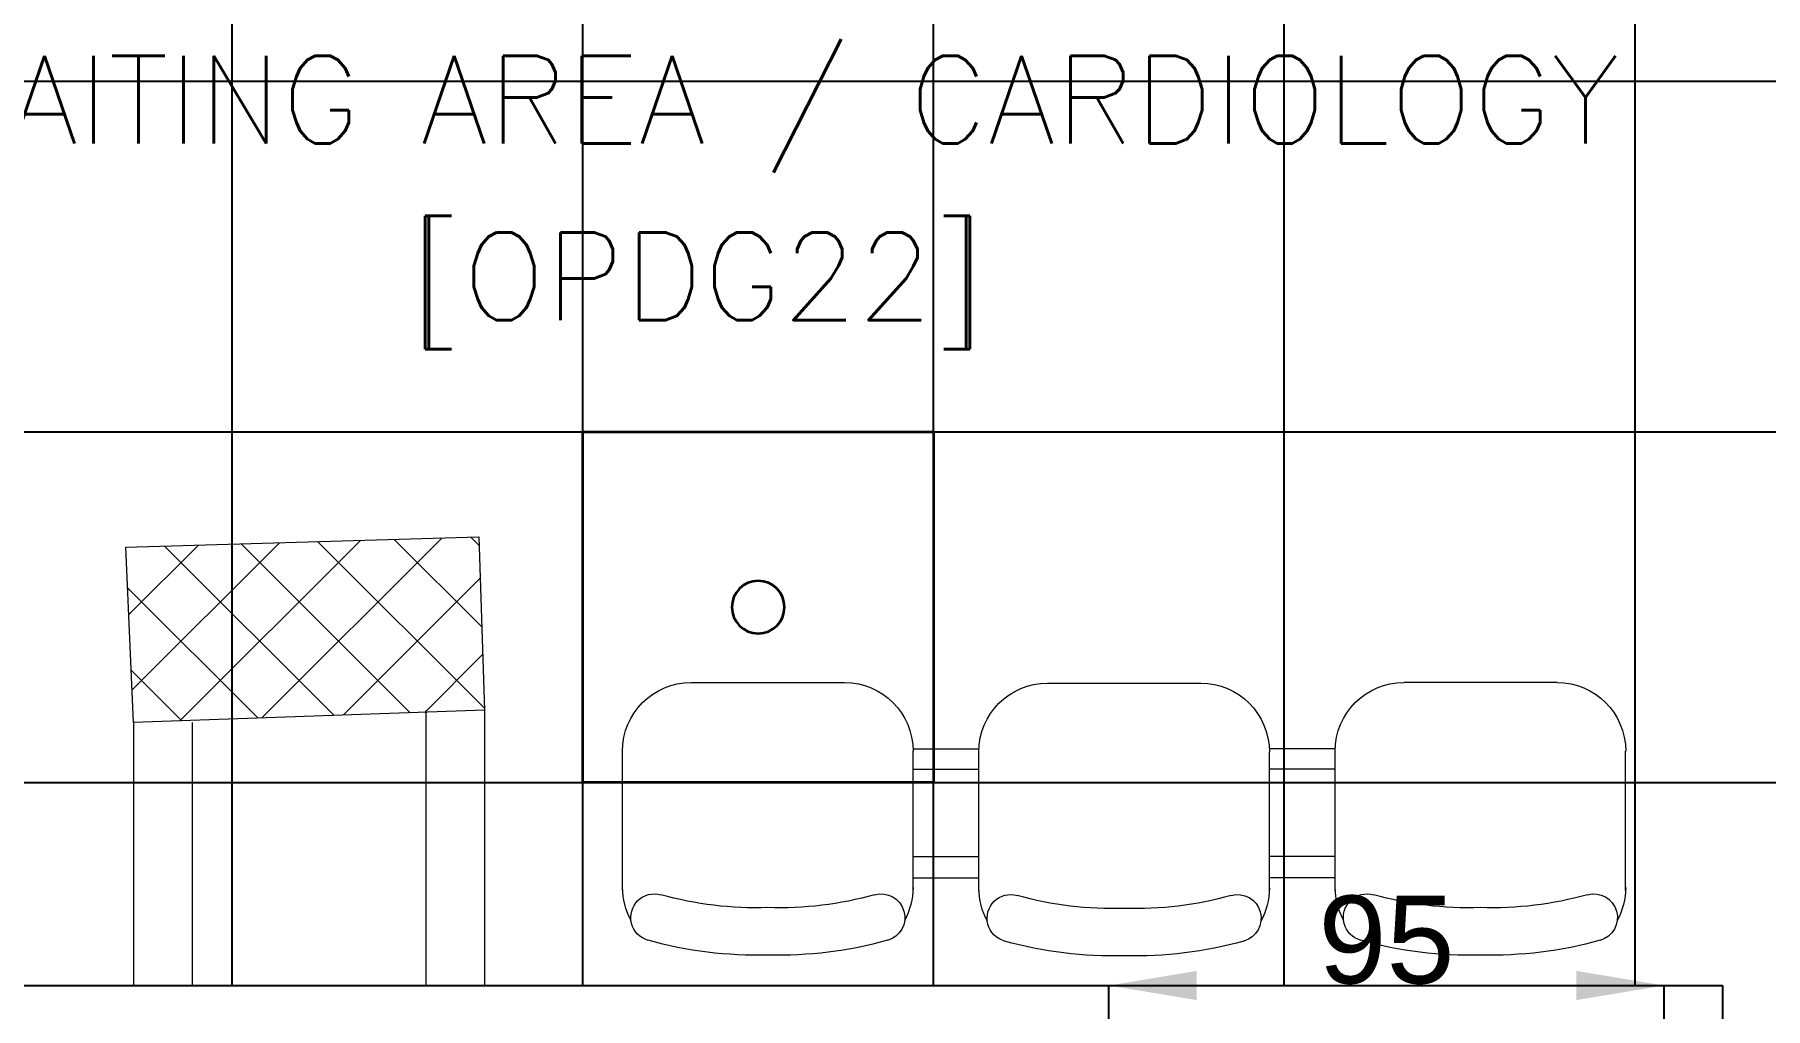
# Model space of a CAD drawing. Header units: inches. Extents: x -12418 to 57169, y -29325 to 19878.
# Drawn here: x 26662 to 29623, y -6387 to -4720 of the extents above; entities that cross this region are included whole.
import ezdxf
from ezdxf.enums import TextEntityAlignment as Align

# ---------------------------------------------------------------- set-up
doc = ezdxf.new("R2010")
doc.units = ezdxf.units.IN
doc.header["$LTSCALE"] = 25
doc.header["$MEASUREMENT"] = 0
doc.header["$PDMODE"] = 3
doc.layers.get('0').update_dxf_attribs({"color": 8})
doc.layers.get('Defpoints').update_dxf_attribs({"color": 8})
for name, color, linetype, lineweight in [('00-Ground Floor$0$72_EGR_BASE_TEXT', 252, 'Continuous', 5), ('00-Ground Floor$0$C-HYDR-CTCH', 251, 'Continuous', 5), ('00-Ground Floor$0$Hatch', 254, 'Continuous', 5), ('00-Ground Floor$0$LOADING', 253, 'Continuous', 5), ('00-Ground Floor$0$Walls', 251, 'Continuous', 5), ('E-DIM', 6, 'Continuous', 18), ('E-LITE-CIRC-NUMB', 6, 'Continuous', 25), ('E-LITE-CLNG', 150, 'Continuous', 35), ('E-LITE-CTRL', 6, 'Continuous', 25)]:
    doc.layers.add(name, color=color, linetype=linetype, lineweight=lineweight)
doc.layers.add('00-Ground Floor$0$False Ceiling', color=251, linetype='Continuous')
doc.styles.add('00-Ground Floor$0$SIMPLEX', font='SIMPLEX.shx', dxfattribs={"height": 150})
doc.styles.add('DC_Simplex', font='SIMPLEX.shx', dxfattribs={"width": 0.7})
doc.styles.get("Standard").update_dxf_attribs({"font": 'arial.ttf'})
doc.dimstyles.get("Standard").update_dxf_attribs({"dimtxt": 150, "dimasz": 150, "dimexe": 0.18, "dimexo": 0.0625, "dimgap": 1, "dimtad": 1, "dimdec": 0, "dimlfac": 0.1, "dimzin": 0, "dimdsep": 46, "dimtxsty": 'Standard', "dimcen": 0.09, "dimclrd": 256, "dimclrt": 7, "dimadec": 0, "dimazin": 0, "dimtfac": 1, "dimtdec": 0, "dimtofl": 0, "dimtmove": 0, "dimatfit": 3, "dimfxl": 1, "dimtolj": 1, "dimtzin": 0, "dimarcsym": 0})

# ---------------------------------------------------------------- blocks, each defined once
blk = doc.blocks.new('00-Ground Floor$0$3seater')
at = {"layer": '00-Ground Floor$0$LOADING', "ltscale": 20}
for p, q in [((-958973.1, -382949.7, 0), (-958973.1, -383188.2, 0)), ((-958476.3, -382949.7, 0), (-958476.3, -383188.2, 0)), ((-958476.3, -382949.7, 0), (-958476.3, -383165.8, 0)), ((-958363.6, -382948.4, 0), (-958363.6, -383187, 0)), ((-957866.8, -382948.4, 0), (-957866.8, -383164.5, 0)), ((-957866.8, -382948.4, 0), (-957866.8, -383187, 0)), ((-957754.1, -382949.7, 0), (-957754.1, -383188.2, 0)), ((-957754.1, -382949.7, 0), (-957754.1, -383165.8, 0)), ((-957257.3, -382949.7, 0), (-957257.3, -383188.2, 0)), ((-958476.3, -382971.4, 0), (-958363.6, -382971.4, 0)), ((-957754.1, -382971.4, 0), (-957866.8, -382971.4, 0)), ((-958476.3, -383007.5, 0), (-958363.6, -383007.5, 0)), ((-957754.1, -383007.5, 0), (-957866.8, -383007.5, 0)), ((-958476.3, -383157.4, 0), (-958363.6, -383157.4, 0)), ((-957754.1, -383157.4, 0), (-957866.8, -383157.4, 0)), ((-958476.3, -383192.2, 0), (-958363.5, -383192.2, 0)), ((-957754.1, -383192.2, 0), (-957866.9, -383192.2, 0)), ((-958856, -383305.4, 0), (-958593.5, -383305.4, 0)), ((-958246.5, -383304.2, 0), (-957984, -383304.2, 0)), ((-957374.4, -383305.4, 0), (-957636.9, -383305.4, 0))]:
    blk.add_line(p, q, dxfattribs=at)
for centre, radius, start, end in [((-958744.2, -383526.3, 0), 687.4, 88.3753, 105.639), ((-958705.2, -383526.3, 0), 687.4, 74.361, 91.6247), ((-958134.7, -383525, 0), 687.4, 88.3753, 105.639), ((-958095.7, -383525, 0), 687.4, 74.361, 91.6247), ((-957525.2, -383526.3, 0), 687.4, 88.3753, 105.639), ((-957486.2, -383526.3, 0), 687.4, 74.361, 91.6247), ((-958918.6, -382903.3, 0), 40.5, 105.639, 285.639), ((-958530.8, -382903.3, 0), 40.5, 254.361, 74.361), ((-958309.1, -382902.1, 0), 40.5, 105.639, 285.639), ((-957921.3, -382902.1, 0), 40.5, 254.361, 74.361), ((-957699.6, -382903.3, 0), 40.5, 105.639, 285.639), ((-957311.8, -382903.3, 0), 40.5, 254.361, 74.361), ((-958856, -382954.9, 0), 117.2, 151.0301, 180), ((-958593.5, -382954.9, 0), 117.2, 0, 28.9699), ((-958246.5, -382953.6, 0), 117.2, 151.0301, 180), ((-957984, -382953.6, 0), 117.2, 0, 28.9699), ((-957636.9, -382954.9, 0), 117.2, 151.0301, 180), ((-957374.4, -382954.9, 0), 117.2, 0, 28.9699), ((-958744.2, -383526.3, 0), 606.4, 88.1581, 105.639), ((-958705.2, -383526.3, 0), 606.4, 74.361, 91.8419), ((-958134.7, -383525, 0), 606.4, 88.1581, 105.639), ((-958095.7, -383525, 0), 606.4, 74.361, 91.8419), ((-957525.2, -383526.3, 0), 606.4, 88.1581, 105.639), ((-957486.2, -383526.3, 0), 606.4, 74.361, 91.8419), ((-958856, -383188.2, 0), 117.2, 180, 270), ((-958593.5, -383188.2, 0), 117.2, 270, 0), ((-958246.5, -383187, 0), 117.2, 180, 270), ((-957984, -383187, 0), 117.2, 270, 0), ((-957636.9, -383188.2, 0), 117.2, 180, 270), ((-957374.4, -383188.2, 0), 117.2, 270, 0)]:
    blk.add_arc(centre, radius, start, end, dxfattribs=at)
blk = doc.blocks.new('00-Ground Floor$0$A$Ce9e1c4c3')
at = {"layer": '00-Ground Floor$0$False Ceiling', "color": 254, "linetype": 'Continuous'}
for p, q in [((-73000, -6347.4), (-73000, -2875.8)), ((-72400, -6347.4), (-72400, -2875.8)), ((-71800, -6347.4), (-71800, -2875.8)), ((-71200, -6347.4), (-71200, -2875.8)), ((-70600, -6347.4), (-70600, -2875.8)), ((-76050.5, -4800), (-68650.5, -4800)), ((-76050.5, -5400), (-68650.5, -5400)), ((-76050.5, -6000), (-68650.5, -6000))]:
    blk.add_line(p, q, dxfattribs=at)
at = {"layer": '00-Ground Floor$0$False Ceiling', "color": 254}
for p, q in [((-76050.5, -6347.4, 0), (-70450.5, -6347.4, 0)), ((-70450.5, -6347.4, 0), (-70450.5, -13467.4, 0))]:
    blk.add_line(p, q, dxfattribs=at)
blk = doc.blocks.new('00-Ground Floor')
at = {"layer": '00-Ground Floor$0$Hatch'}
h = blk.add_hatch(dxfattribs=at)
h.set_pattern_fill('ANSI37', color=256, scale=30)
h.set_pattern_definition([(45, (-1981.42, -13099.68), (-67.35192, 67.35192), []), (135, (-1981.42, -13099.68), (-67.35192, -67.35192), [])])
h.paths.add_polyline_path([(48971.2, 8818.2), (48367.3, 8810.1), (48371.2, 8521.7), (48975.1, 8529.8)])
h.paths.add_polyline_path([(41810.5, 8810.5), (41227, 8805), (41207, 8513.7), (41790.5, 8519.1)])
h.paths.add_polyline_path([(27433.5, 8803.1), (26834.4, 8799), (26828.7, 8506), (27427.8, 8510)])
h.paths.add_polyline_path([(34618.7, 8805.3), (34017.5, 8797.8), (34009.3, 8512.1), (34610.5, 8519.6)])
h.paths.add_polyline_path([(20214.3, 8812.4), (19607.8, 8790.5), (19622.4, 8498), (20228.8, 8519.8)])
h.paths.add_polyline_path([(13477.7, 8802), (12255.7, 8825.9), (12249.3, 8529.8), (13471.3, 8505.8)])
h.paths.add_polyline_path([(13491.8, 1601.9), (12276.8, 1586.2), (12263.3, 1293.7), (13478.3, 1309.4)])
h.paths.add_polyline_path([(13465.7, -5591.3), (12262.6, -5607.3), (12256.9, -5900.3), (13460, -5884.3)])
h.paths.add_polyline_path([(13484.2, -12790), (12287.5, -12801.4), (12290.4, -13095.9), (13487, -13084.4)])
h.paths.add_polyline_path([(5849.2, -12787.9), (5245.6, -12791.6), (5256.3, -13077.1), (5859.8, -13073.4)])
h.paths.add_polyline_path([(5833.8, -5589.9), (5236.9, -5588.3), (5236.8, -5889.5), (5833.6, -5891)])
h.paths.add_polyline_path([(5843.6, 1599.7), (5224.3, 1600.9), (5213.7, 1298), (5833, 1296.7)])
h.paths.add_polyline_path([(5820.3, 8779.1), (5219.7, 8793.5), (5216, 8503.9), (5816.7, 8489.4)])
h.paths.add_polyline_path([(-1378.8, 8777.2), (-1981.4, 8799.9), (-1979.5, 8511.6), (-1376.9, 8488.9)])
h.paths.add_polyline_path([(-1371.1, -5601.1), (-1973.1, -5608.1), (-1969.7, -5899.7), (-1367.7, -5892.7)])
h.paths.add_polyline_path([(-1353.5, -12795.7), (-1951.9, -12796.7), (-1947.1, -13097.4), (-1348.7, -13096.4)])
h.paths.add_polyline_path([(20233.2, -12782.5), (19627.5, -12795.4), (19633.2, -13096.6), (20238.9, -13083.7)])
h.paths.add_polyline_path([(20226.6, -5590), (19632.3, -5607.6), (19634.4, -5904.1), (20228.7, -5886.6)])
h.paths.add_polyline_path([(20217.9, 1618), (19619, 1610.4), (19623, 1310.2), (20221.9, 1317.9)])
h.paths.add_polyline_path([(27418.3, 1602.8), (26816.3, 1607.5), (26820.6, 1315.3), (27422.5, 1310.7)])
h.paths.add_polyline_path([(27422, -5579.9), (26818.1, -5597.5), (26831.6, -5897.5), (27431.7, -5876.5)])
h.paths.add_polyline_path([(27438.1, -12795.9), (26834.3, -12789.3), (26831.9, -13075), (27435.7, -13081.6)])
h.paths.add_polyline_path([(34636.6, -12785.4), (34039.3, -12800), (34048.3, -13099.7), (34645.6, -13085.1)])
h.paths.add_polyline_path([(34629.3, -5597.1), (34028, -5595.2), (34029.2, -5892.4), (34630.4, -5894.3)])
h.paths.add_polyline_path([(34592.8, 1606.7), (34012, 1611.4), (34031.7, 1321.6), (34612.5, 1316.9)])
h.paths.add_polyline_path([(41796.2, 1606), (41198.6, 1619.8), (41200.6, 1327.8), (41798.2, 1314.1)])
h.paths.add_polyline_path([(41797.2, -5592.6), (41228.8, -5600.2), (41230.6, -5894.3), (41799, -5886.7)])
h.paths.add_polyline_path([(41834.3, -12789.7), (41229, -12792.4), (41230.4, -13096.9), (41835.6, -13094.3)])
h.paths.add_polyline_path([(49008.5, -12790.2), (48420.5, -12774.1), (48407.3, -13081.4), (48995.3, -13097.4)])
h.paths.add_polyline_path([(48992.7, -5590.8), (48389.5, -5589.7), (48387.5, -5886.2), (48990.7, -5887.3)])
at = {"layer": '00-Ground Floor$0$C-HYDR-CTCH', "flags": 128}
blk.add_lwpolyline([(26831.6, -5897.5), (26818.1, -5597.5), (27422, -5579.9), (27431.7, -5876.5)], close=True, dxfattribs=at)
at = {"layer": '00-Ground Floor$0$Walls'}
for p, q in [((27331.7, -5876.5), (27331.7, -6347.4, 0)), ((27431.7, -5876.5), (27431.7, -6347.4, 0)), ((26831.6, -5897.5), (26831.6, -6347.4, 0)), ((26931.6, -5897.5), (26931.6, -6347.4, 0)), ((23949.5, -6347.4, 0), (29549.5, -6347.4, 0)), ((29549.5, -6347.4, 0), (29549.5, -8877.4, 0))]:
    blk.add_line(p, q, dxfattribs=at)
at = {"layer": '00-Ground Floor$0$False Ceiling', "color": 254}
blk.add_blockref('00-Ground Floor$0$A$Ce9e1c4c3', (100000, 0), dxfattribs=at)
at = {"layer": '00-Ground Floor$0$LOADING', "xscale": -1, "rotation": 180}
blk.add_blockref('00-Ground Floor$0$3seater', (986641.2, -389134.4, 0), dxfattribs=at)
at = {"layer": '00-Ground Floor$0$72_EGR_BASE_TEXT', "char_height": 150, "attachment_point": 2, "style": '00-Ground Floor$0$SIMPLEX'}
for s, insert in [('RECEPTION AND WAITING AREA / CARDIOLOGY', (27077.8, -4756.6)), ('[OPDG22]', (27796.2, -5058.9, 0))]:
    blk.add_mtext(s, dxfattribs=dict(at, insert=insert))
blk = doc.blocks.new('*U13')
blk.add_lwpolyline([(-300, 300), (-300, -300), (300, -300), (300, 300)], close=True)
blk.add_circle((0, 0), 45)
at = {"layer": 'E-LITE-CIRC-NUMB', "style": 'DC_Simplex', "width": 0.7, "flags": 8}
blk.add_attdef('CIRCUIT', text='', height=200, rotation=0, dxfattribs=at).set_placement((-473.9, 300), align=Align.RIGHT)
at = {"layer": 'E-LITE-CTRL', "style": 'DC_Simplex', "width": 0.7, "flags": 8}
blk.add_attdef('CONTROL', (1118.9, -935), '', height=200, rotation=360, dxfattribs=at)
blk = doc.blocks.new('*D366')
at = {"layer": 'Defpoints', "color": 0, "transparency": 16777216}
for p in [(29449.5, -6347.4), (29449.5, -6447.4, 0), (28500, -7200)]:
    blk.add_point(p, dxfattribs=at)
at = {"layer": 'E-DIM', "color": 0, "lineweight": -2, "transparency": 16777216}
for p, q in [((28500, -7199.9), (28500, -6347.2)), ((29449.5, -6447.4), (29449.5, -6347.2))]:
    blk.add_line(p, q, dxfattribs=at)
at = {"layer": 'E-DIM', "lineweight": -2, "transparency": 16777216}
blk.add_line((28650, -6347.4), (29299.5, -6347.4), dxfattribs=at)
at = {"layer": 'E-DIM', "transparency": 16777216}
for points in [[(28650, -6322.4), (28650, -6372.4), (28500, -6347.4)], [(29299.5, -6322.4), (29299.5, -6372.4), (29449.5, -6347.4)]]:
    blk.add_solid(points, dxfattribs=at)
at = {"layer": 'E-DIM', "color": 7, "transparency": 16777216, "insert": (28974.8, -6269.8), "char_height": 150, "attachment_point": 5}
blk.add_mtext('\\A1;95', dxfattribs=at)

msp = doc.modelspace()

# ---------------------------------------------------------------- block references
msp.add_blockref('00-Ground Floor', (0, 0))
at = {"layer": 'E-LITE-CLNG', "xscale": -1}
msp.add_blockref('*U13', (27900, -5700), dxfattribs=at)

# ---------------------------------------------------------------- dimensions: what is measured, and where the dimension line sits
at = {"layer": 'E-DIM'}
dim = msp.add_linear_dim(base=(29449.5, -6347.4), p1=(28500, -7200), p2=(29449.5, -6447.4, 0), dimstyle='Standard', dxfattribs=at)
dim.commit()
dim.dimension.update_dxf_attribs({"geometry": '*D366', "text_midpoint": (28974.8, -6269.8)})

doc.saveas('drawing.dxf')
